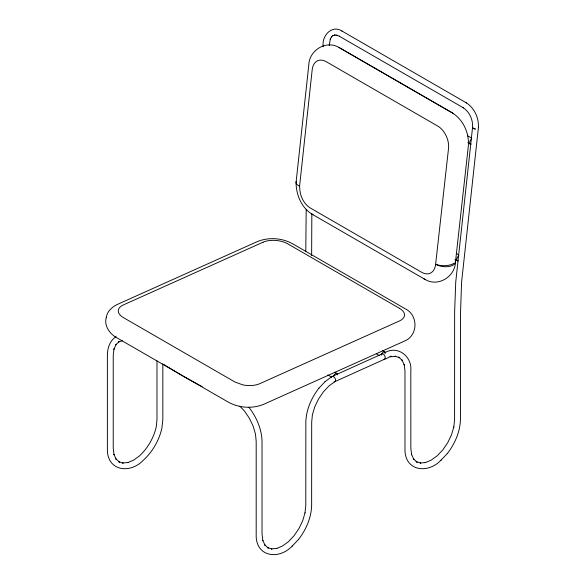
<?xml version="1.0" encoding="UTF-8"?>
<svg xmlns="http://www.w3.org/2000/svg" width="584" height="584" viewBox="0 0 584 584"><rect width="100%" height="100%" fill="white"/><g stroke="black" fill="none" stroke-linecap="round" stroke-linejoin="round"><path stroke-width="0.88" d="M478.391 127.67C479.026 118.026 474.434 107.887 466.127 102.726M311.834 213.715L311.637 255.69M306.191 209.452L305.79 251.149M299.585 186.165L312.199 69.678A17.535 11.373 67.1 0 1 326.237 61.7L437.803 126.108A17.535 11.373 67.1 0 1 448.527 148.38L435.627 264.348A17.491 11.344 67.1 0 1 421.59 272.246L310.396 208.043A17.097 11.089 67.1 0 1 299.899 190.362L299.585 186.165A11.804 5.037 0.8 0 1 296.051 182.595L308.805 64.817C309.264 50.246 326.164 39.792 339.012 47.479L451.52 112.442C462.995 119.026 469.368 132.889 468.353 145.898L455.513 261.661M323.222 46.742C321.412 36.427 331.515 24.324 341.888 30.996L466.485 102.937M329.215 45.618L330.376 38.661L330.259 39.135L331.654 36.624L331.332 37.062L333.267 35.39L332.778 35.704L335.128 34.938L334.574 35.069L337.216 35.252L336.698 35.179L339.603 36.376L339.202 36.142L463.368 107.828L463.01 107.617C469.521 111.799 473.106 119.8 472.551 127.436L455.739 281.948L454.637 311.469L454.593 419.582L453.783 427.123M304.979 513.037L305.79 505.489L305.841 421.809C306.279 409.537 311.418 397.901 318.827 388.258L318.937 388.141M478.376 127.838L461.579 282.203L460.447 315.104L460.433 419.801C460.002 432.094 454.848 443.76 447.424 453.425L447.315 453.542M455.513 261.858C455.148 276.56 438.204 287.335 425.203 279.517L311.637 213.941C301.256 207.24 296.161 194.64 296.051 182.595A11.643 4.971 0.8 0 1 296.409 181.303M305.067 512.737L302.651 520.877L298.92 528.586L294.11 535.667L288.27 541.835L282.444 546.011L276.407 548.58L276.925 548.405L271.377 548.953L271.976 548.975L267.26 547.515L268.333 548.135L264.713 544.777L265.026 545.288L262.734 540.207L262.844 540.74L262.034 534.126L262.034 441.051C261.596 428.758 256.449 417.093 249.018 407.435L248.908 407.311M453.87 426.824L451.454 434.971L447.724 442.672L442.913 449.76L437.073 455.921L431.248 460.097L425.21 462.667L425.729 462.499L420.181 463.046L420.779 463.061L416.064 461.608L417.129 462.221L413.509 458.863L413.83 459.374L411.53 454.301L411.64 454.826L410.837 448.213L410.815 370.862C412.289 356.196 397.295 344.743 384.155 353.057M298.512 539.448L298.621 539.331C306.045 529.666 311.199 518.008 311.637 505.715L311.688 422.035L312.404 414.808L314.769 406.836L318.536 398.989L323.339 391.922L329.164 385.769L334.99 381.593L384.403 359.284C385.776 359.313 393.346 354.546 390.586 356.649M325.047 381.695L332.033 376.527L381.826 354.05M239.812 406.143L244.513 411.099L249.317 418.18L253.047 425.889L255.471 434.029L256.186 441.278L256.186 534.353C255.332 556.756 278.48 560.443 292.175 546.142L292.387 545.909M390.097 356.817L395.638 356.269L395.032 356.247L399.748 357.707L398.682 357.087L402.296 360.445L401.982 359.934L404.274 365.007L404.164 364.474L404.975 371.088L404.989 448.439C404.135 470.843 427.284 474.529 440.978 460.228L441.19 460.002M318.827 388.258L325.259 381.461M292.175 546.142L298.621 539.331M440.978 460.228L447.424 453.425M116.099 336.647C109.814 340.552 107.449 348.108 107.383 355.145L107.383 448.432C106.529 470.835 129.677 474.536 143.372 460.228L143.584 460.002C152.658 451.556 159.082 440.431 161.863 428.349L162.834 419.801L162.834 363.817M263.026 242.214L123.348 304.936A17.535 8.942 5.2 0 0 123.428 317.623L235.031 382.06L242.878 384.9A17.535 8.942 5.2 0 0 259.756 383.681L399.427 320.959A17.535 8.942 5.2 0 0 399.361 308.257M122.392 340.764L118.457 341.976L119.53 341.363L115.909 344.721L116.223 344.21L113.931 349.283L114.041 348.75L113.23 355.371L113.23 448.22L114.041 454.834L113.931 454.301L116.231 459.382L115.909 458.871L119.53 462.229L119.048 461.827M118.464 461.608L123.18 463.061L122.582 463.046L128.13 462.491L127.611 462.667L133.648 460.097L139.466 455.921C147.81 448.154 153.709 437.934 156.264 426.824L156.987 419.582L156.987 360.89M200.655 385.812L202.173 386.579M199.903 385.433L183.245 376.279L167.345 366.664M452.958 113.274L339.012 47.479M467.653 135.802L471.602 138.079M467.894 142.686L470.259 144.058M456.294 253.434L458.659 254.799M454.951 259.406L457.316 260.771M399.354 308.264L287.751 243.835A17.535 8.928 5.2 0 0 263.034 242.214M382.447 350.59L384.819 351.955M376.366 353.831L379.527 355.656M334.654 372.118L337.012 373.483M327.807 374.913L331.734 377.184M341.888 30.996L342.29 31.229M423.59 278.583L425.203 279.517M311.637 213.941L313.075 214.781M164.323 364.73L166.586 366.197M472.551 127.436L473.42 128.422A2.935 1.343 3.1 0 0 475.493 128.896L475.471 129.064A2.92 1.453 6.3 0 1 472.952 128.122L472.558 127.363M331.5 377.286A2.935 1.672 59.4 0 1 333.668 376.789A2.935 1.672 59.4 0 1 335.574 380.045A2.935 1.672 59.4 0 1 334.07 381.666M381.177 354.868A2.92 1.876 66.3 0 1 384.564 355.393A2.92 1.876 66.3 0 1 383.936 359.437M381.367 355.028A2.92 1.686 -60.1 0 1 383.63 351.969A2.92 1.686 -60.1 0 1 385.425 353.298M333.559 376.549A2.92 1.686 -60 0 1 335.822 373.49A2.92 1.686 -60 0 1 337.618 374.819M471.186 144.138A2.92 1.686 -60 0 1 469.675 142.394A2.92 1.686 -60 0 1 471.726 139.138M458.243 260.858A2.92 1.686 -60 0 1 456.724 259.113A2.92 1.686 -60 0 1 458.776 255.858M455.498 261.756A11.695 5.818 6.3 0 1 438.088 265.413L435.671 264.282L438.066 265.034A11.695 4.891 0.2 0 0 454.002 263.223M455.513 260.778A11.695 4.891 0.2 0 1 455.14 262.041M106.237 317.616C103.974 325.303 109.266 333.216 115.676 337.107L228.045 401.982C238.761 408.026 252.251 408.99 263.661 404.325L404.099 341.253C418.151 335.946 418.597 315.28 405.281 308.805L292.912 243.937C282.196 237.9 268.706 236.929 257.296 241.601L116.858 304.658C111.778 307.242 106.996 311.71 106.237 317.616"/></g></svg>
